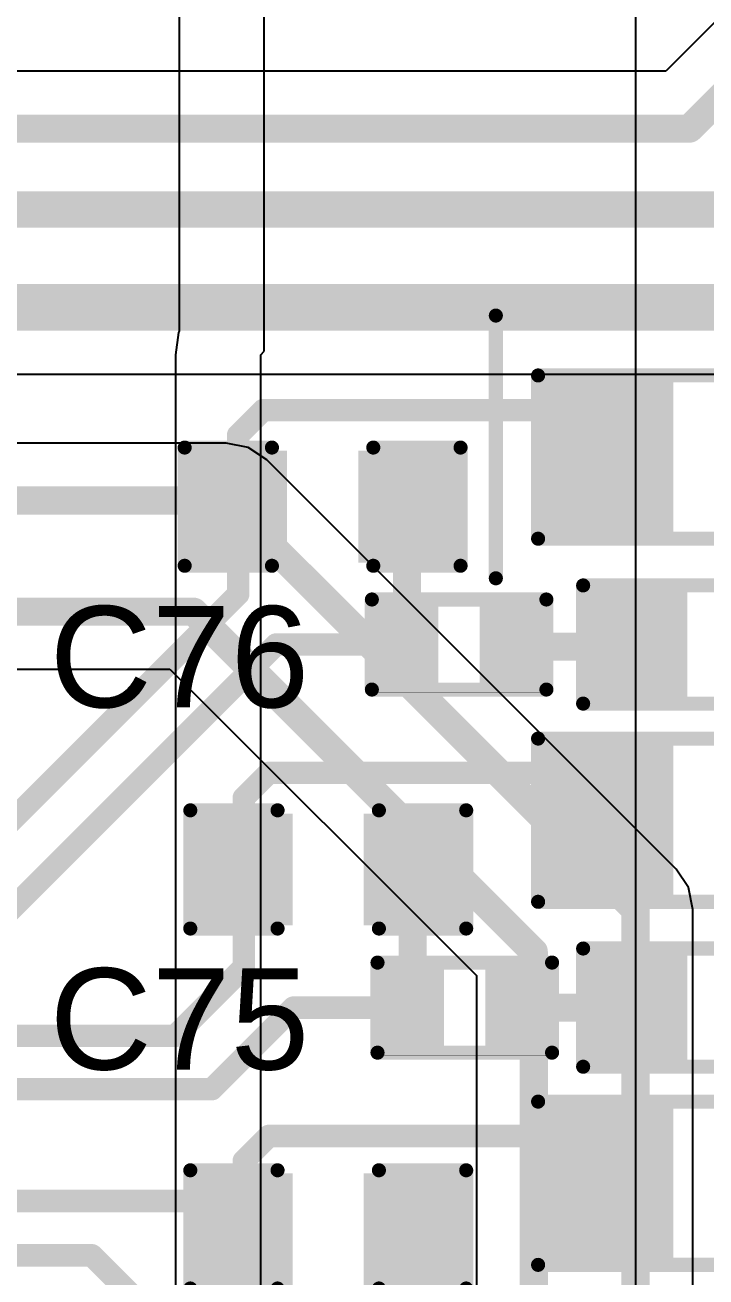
# Model space of a CAD drawing. Header units: inches. Extents: x 0 to 5379, y 0 to 5429.
# Drawn here: x 113.95 to 120.1, y 84.41 to 95.71 of the extents above; entities that cross this region are included whole.
import ezdxf

# ---------------------------------------------------------------- set-up
doc = ezdxf.new("R2010")
doc.units = ezdxf.units.IN
for name, color, linetype in [('Bottom Layer', 5, 'Continuous'), ('PWR', 156, 'Continuous'), ('SIG 01', 90, 'Continuous'), ('Top Layer', 1, 'Continuous'), ('Top Overlay', 2, 'Continuous'), ('Top Paste', 8, 'Continuous'), ('Top Solder', 216, 'Continuous')]:
    doc.layers.add(name, color=color, linetype=linetype)
doc.styles.add('Arial', font='', dxfattribs={"height": 0.2})
doc.styles.get('Arial').set_extended_font_data('Arial')

# ---------------------------------------------------------------- blocks, each defined once
blk = doc.blocks.new('R___0805_90')
at = {"layer": 'Top Layer'}
for points in [[(-1.524, 0.635), (-0.508, 0.635), (-0.508, -0.635), (-1.524, -0.635)], [(0.508, 0.635), (1.524, 0.635), (1.524, -0.635), (0.508, -0.635)]]:
    blk.add_hatch(color=1, dxfattribs=at).paths.add_polyline_path(points)
at = {"layer": 'Top Paste'}
for points in [[(-1.524, 0.635), (-0.508, 0.635), (-0.508, -0.635), (-1.524, -0.635)], [(0.508, 0.635), (1.524, 0.635), (1.524, -0.635), (0.508, -0.635)]]:
    blk.add_hatch(color=8, dxfattribs=at).paths.add_polyline_path(points)
at = {"layer": 'Top Solder'}
for points in [[(-1.6256, 0.7366), (-0.4064, 0.7366), (-0.4064, -0.7366), (-1.6256, -0.7366)], [(0.4064, 0.7366), (1.6256, 0.7366), (1.6256, -0.7366), (0.4064, -0.7366)]]:
    blk.add_hatch(color=216, dxfattribs=at).paths.add_polyline_path(points)
at = {"layer": 'Top Overlay'}
for points in [[(-1.6256, 0.7366, 0.127, 0.127, 0), (1.6256, 0.7366, 0.127, 0.127, 0)], [(-1.6256, -0.7366, 0.127, 0.127, 0), (-1.6256, 0.7366, 0.127, 0.127, 0)], [(1.6256, -0.7366, 0.127, 0.127, 0), (1.6256, 0.7366, 0.127, 0.127, 0)], [(-1.6256, -0.7366, 0.127, 0.127, 0), (1.6256, -0.7366, 0.127, 0.127, 0)]]:
    blk.add_lwpolyline(points, format="xyseb", dxfattribs=at)
for points in [[(-1.65735, 0.7366, 0.0635, 0.0635, 1), (-1.59385, 0.7366, 0.0635, 0.0635, 1)], [(-1.65735, 0.7366, 0.0635, 0.0635, 1), (-1.59385, 0.7366, 0.0635, 0.0635, 1)], [(1.59385, 0.7366, 0.0635, 0.0635, 1), (1.65735, 0.7366, 0.0635, 0.0635, 1)], [(1.59385, 0.7366, 0.0635, 0.0635, 1), (1.65735, 0.7366, 0.0635, 0.0635, 1)], [(-1.65735, -0.7366, 0.0635, 0.0635, 1), (-1.59385, -0.7366, 0.0635, 0.0635, 1)], [(-1.65735, -0.7366, 0.0635, 0.0635, 1), (-1.59385, -0.7366, 0.0635, 0.0635, 1)], [(1.59385, -0.7366, 0.0635, 0.0635, 1), (1.65735, -0.7366, 0.0635, 0.0635, 1)], [(1.59385, -0.7366, 0.0635, 0.0635, 1), (1.65735, -0.7366, 0.0635, 0.0635, 1)]]:
    blk.add_lwpolyline(points, format="xyseb", close=True, dxfattribs=at)
blk = doc.blocks.new('C___0603_94')
at = {"layer": 'Top Layer'}
for points in [[(-0.3809999999999999, 0.4445), (-0.3810000000000001, -0.4445), (-1.143, -0.4445), (-1.143, 0.4445)], [(1.143, 0.4445), (1.143, -0.4445), (0.3809999999999999, -0.4445), (0.3810000000000001, 0.4445)]]:
    blk.add_hatch(color=1, dxfattribs=at).paths.add_polyline_path(points)
at = {"layer": 'Top Paste'}
for points in [[(-0.3809999999999999, 0.4445), (-0.3810000000000001, -0.4445), (-1.143, -0.4445), (-1.143, 0.4445)], [(1.143, 0.4445), (1.143, -0.4445), (0.3809999999999999, -0.4445), (0.3810000000000001, 0.4445)]]:
    blk.add_hatch(color=8, dxfattribs=at).paths.add_polyline_path(points)
at = {"layer": 'Top Solder'}
for points in [[(-0.3210001199999999, 0.5044998799999999), (-0.3210001200000001, -0.50449988), (-1.20299988, -0.5044998799999999), (-1.20299988, 0.50449988)], [(1.20299988, 0.5044998799999999), (1.20299988, -0.50449988), (0.3210001199999999, -0.5044998799999999), (0.3210001200000001, 0.50449988)]]:
    blk.add_hatch(color=216, dxfattribs=at).paths.add_polyline_path(points)
at = {"layer": 'Top Overlay'}
for points in [[(-1.2446, 0.5334, 0.127, 0.127, 0), (-0.4571999999999999, 0.5334, 0.127, 0.127, 0)], [(-1.2446, -0.5334, 0.127, 0.127, 0), (-1.2446, 0.5334, 0.127, 0.127, 0)], [(0.4571999999999999, 0.5334, 0.127, 0.127, 0), (1.2446, 0.5334, 0.127, 0.127, 0)], [(1.2446, -0.5334, 0.127, 0.127, 0), (1.2446, 0.5334, 0.127, 0.127, 0)], [(-1.2446, -0.5334, 0.127, 0.127, 0), (-0.4571999999999999, -0.5334, 0.127, 0.127, 0)], [(0.4571999999999999, -0.5334, 0.127, 0.127, 0), (1.2446, -0.5334, 0.127, 0.127, 0)]]:
    blk.add_lwpolyline(points, format="xyseb", dxfattribs=at)
for points in [[(-1.27635, 0.5334, 0.0635, 0.0635, 1), (-1.21285, 0.5334, 0.0635, 0.0635, 1)], [(-1.27635, 0.5334, 0.0635, 0.0635, 1), (-1.21285, 0.5334, 0.0635, 0.0635, 1)], [(-0.4889499999999999, 0.5334, 0.0635, 0.0635, 1), (-0.42545, 0.5334, 0.0635, 0.0635, 1)], [(0.42545, 0.5334, 0.0635, 0.0635, 1), (0.4889499999999999, 0.5334, 0.0635, 0.0635, 1)], [(1.21285, 0.5334, 0.0635, 0.0635, 1), (1.27635, 0.5334, 0.0635, 0.0635, 1)], [(1.21285, 0.5334, 0.0635, 0.0635, 1), (1.27635, 0.5334, 0.0635, 0.0635, 1)], [(-1.27635, -0.5334, 0.0635, 0.0635, 1), (-1.21285, -0.5334, 0.0635, 0.0635, 1)], [(-1.27635, -0.5334, 0.0635, 0.0635, 1), (-1.21285, -0.5334, 0.0635, 0.0635, 1)], [(-0.4889499999999999, -0.5334, 0.0635, 0.0635, 1), (-0.42545, -0.5334, 0.0635, 0.0635, 1)], [(0.42545, -0.5334, 0.0635, 0.0635, 1), (0.4889499999999999, -0.5334, 0.0635, 0.0635, 1)], [(1.21285, -0.5334, 0.0635, 0.0635, 1), (1.27635, -0.5334, 0.0635, 0.0635, 1)], [(1.21285, -0.5334, 0.0635, 0.0635, 1), (1.27635, -0.5334, 0.0635, 0.0635, 1)]]:
    blk.add_lwpolyline(points, format="xyseb", close=True, dxfattribs=at)
blk = doc.blocks.new('C___0603_95')
at = {"layer": 'Top Layer'}
for points in [[(-0.3809999999999999, 0.4445), (-0.3810000000000001, -0.4445), (-1.143, -0.4445), (-1.143, 0.4445)], [(1.143, 0.4445), (1.143, -0.4445), (0.3809999999999999, -0.4445), (0.3810000000000001, 0.4445)]]:
    blk.add_hatch(color=1, dxfattribs=at).paths.add_polyline_path(points)
at = {"layer": 'Top Paste'}
for points in [[(-0.3809999999999999, 0.4445), (-0.3810000000000001, -0.4445), (-1.143, -0.4445), (-1.143, 0.4445)], [(1.143, 0.4445), (1.143, -0.4445), (0.3809999999999999, -0.4445), (0.3810000000000001, 0.4445)]]:
    blk.add_hatch(color=8, dxfattribs=at).paths.add_polyline_path(points)
at = {"layer": 'Top Solder'}
for points in [[(-0.3210001199999999, 0.5044998799999999), (-0.3210001200000001, -0.50449988), (-1.20299988, -0.5044998799999999), (-1.20299988, 0.50449988)], [(1.20299988, 0.5044998799999999), (1.20299988, -0.50449988), (0.3210001199999999, -0.5044998799999999), (0.3210001200000001, 0.50449988)]]:
    blk.add_hatch(color=216, dxfattribs=at).paths.add_polyline_path(points)
at = {"layer": 'Top Overlay'}
for points in [[(-1.2446, -0.5334, 0.127, 0.127, 0), (-1.2446, 0.5334, 0.127, 0.127, 0)], [(-1.2446, 0.5334, 0.127, 0.127, 0), (-0.4571999999999999, 0.5334, 0.127, 0.127, 0)], [(0.4571999999999999, 0.5334, 0.127, 0.127, 0), (1.2446, 0.5334, 0.127, 0.127, 0)], [(1.2446, -0.5334, 0.127, 0.127, 0), (1.2446, 0.5334, 0.127, 0.127, 0)], [(-1.2446, -0.5334, 0.127, 0.127, 0), (-0.4571999999999999, -0.5334, 0.127, 0.127, 0)], [(0.4571999999999999, -0.5334, 0.127, 0.127, 0), (1.2446, -0.5334, 0.127, 0.127, 0)]]:
    blk.add_lwpolyline(points, format="xyseb", dxfattribs=at)
for points in [[(-1.27635, 0.5334, 0.0635, 0.0635, 1), (-1.21285, 0.5334, 0.0635, 0.0635, 1)], [(-1.27635, 0.5334, 0.0635, 0.0635, 1), (-1.21285, 0.5334, 0.0635, 0.0635, 1)], [(-0.4889499999999999, 0.5334, 0.0635, 0.0635, 1), (-0.42545, 0.5334, 0.0635, 0.0635, 1)], [(0.42545, 0.5334, 0.0635, 0.0635, 1), (0.4889499999999999, 0.5334, 0.0635, 0.0635, 1)], [(1.21285, 0.5334, 0.0635, 0.0635, 1), (1.27635, 0.5334, 0.0635, 0.0635, 1)], [(1.21285, 0.5334, 0.0635, 0.0635, 1), (1.27635, 0.5334, 0.0635, 0.0635, 1)], [(-1.27635, -0.5334, 0.0635, 0.0635, 1), (-1.21285, -0.5334, 0.0635, 0.0635, 1)], [(-1.27635, -0.5334, 0.0635, 0.0635, 1), (-1.21285, -0.5334, 0.0635, 0.0635, 1)], [(-0.4889499999999999, -0.5334, 0.0635, 0.0635, 1), (-0.42545, -0.5334, 0.0635, 0.0635, 1)], [(0.42545, -0.5334, 0.0635, 0.0635, 1), (0.4889499999999999, -0.5334, 0.0635, 0.0635, 1)], [(1.21285, -0.5334, 0.0635, 0.0635, 1), (1.27635, -0.5334, 0.0635, 0.0635, 1)], [(1.21285, -0.5334, 0.0635, 0.0635, 1), (1.27635, -0.5334, 0.0635, 0.0635, 1)]]:
    blk.add_lwpolyline(points, format="xyseb", close=True, dxfattribs=at)
blk = doc.blocks.new('R___0805_99')
at = {"layer": 'Top Layer'}
for points in [[(-1.524, 0.635), (-0.508, 0.635), (-0.508, -0.635), (-1.524, -0.635)], [(0.508, 0.635), (1.524, 0.635), (1.524, -0.635), (0.508, -0.635)]]:
    blk.add_hatch(color=1, dxfattribs=at).paths.add_polyline_path(points)
at = {"layer": 'Top Paste'}
for points in [[(-1.524, 0.635), (-0.508, 0.635), (-0.508, -0.635), (-1.524, -0.635)], [(0.508, 0.635), (1.524, 0.635), (1.524, -0.635), (0.508, -0.635)]]:
    blk.add_hatch(color=8, dxfattribs=at).paths.add_polyline_path(points)
at = {"layer": 'Top Solder'}
for points in [[(-1.6256, 0.7366), (-0.4064, 0.7366), (-0.4064, -0.7366), (-1.6256, -0.7366)], [(0.4064, 0.7366), (1.6256, 0.7366), (1.6256, -0.7366), (0.4064, -0.7366)]]:
    blk.add_hatch(color=216, dxfattribs=at).paths.add_polyline_path(points)
at = {"layer": 'Top Overlay'}
for points in [[(-1.6256, 0.7366, 0.127, 0.127, 0), (1.6256, 0.7366, 0.127, 0.127, 0)], [(-1.6256, -0.7366, 0.127, 0.127, 0), (-1.6256, 0.7366, 0.127, 0.127, 0)], [(1.6256, -0.7366, 0.127, 0.127, 0), (1.6256, 0.7366, 0.127, 0.127, 0)], [(-1.6256, -0.7366, 0.127, 0.127, 0), (1.6256, -0.7366, 0.127, 0.127, 0)]]:
    blk.add_lwpolyline(points, format="xyseb", dxfattribs=at)
for points in [[(-1.65735, 0.7366, 0.0635, 0.0635, 1), (-1.59385, 0.7366, 0.0635, 0.0635, 1)], [(-1.65735, 0.7366, 0.0635, 0.0635, 1), (-1.59385, 0.7366, 0.0635, 0.0635, 1)], [(1.59385, 0.7366, 0.0635, 0.0635, 1), (1.65735, 0.7366, 0.0635, 0.0635, 1)], [(1.59385, 0.7366, 0.0635, 0.0635, 1), (1.65735, 0.7366, 0.0635, 0.0635, 1)], [(-1.65735, -0.7366, 0.0635, 0.0635, 1), (-1.59385, -0.7366, 0.0635, 0.0635, 1)], [(-1.65735, -0.7366, 0.0635, 0.0635, 1), (-1.59385, -0.7366, 0.0635, 0.0635, 1)], [(1.59385, -0.7366, 0.0635, 0.0635, 1), (1.65735, -0.7366, 0.0635, 0.0635, 1)], [(1.59385, -0.7366, 0.0635, 0.0635, 1), (1.65735, -0.7366, 0.0635, 0.0635, 1)]]:
    blk.add_lwpolyline(points, format="xyseb", close=True, dxfattribs=at)
blk = doc.blocks.new('R___0805_626')
at = {"layer": 'Top Layer'}
for points in [[(-1.524, 0.635), (-0.508, 0.635), (-0.508, -0.635), (-1.524, -0.635)], [(0.508, 0.635), (1.524, 0.635), (1.524, -0.635), (0.508, -0.635)]]:
    blk.add_hatch(color=1, dxfattribs=at).paths.add_polyline_path(points)
at = {"layer": 'Top Paste'}
for points in [[(-1.524, 0.635), (-0.508, 0.635), (-0.508, -0.635), (-1.524, -0.635)], [(0.508, 0.635), (1.524, 0.635), (1.524, -0.635), (0.508, -0.635)]]:
    blk.add_hatch(color=8, dxfattribs=at).paths.add_polyline_path(points)
at = {"layer": 'Top Solder'}
for points in [[(-1.6256, 0.7366), (-0.4064, 0.7366), (-0.4064, -0.7366), (-1.6256, -0.7366)], [(0.4064, 0.7366), (1.6256, 0.7366), (1.6256, -0.7366), (0.4064, -0.7366)]]:
    blk.add_hatch(color=216, dxfattribs=at).paths.add_polyline_path(points)
at = {"layer": 'Top Overlay'}
for points in [[(-1.6256, 0.7366, 0.127, 0.127, 0), (1.6256, 0.7366, 0.127, 0.127, 0)], [(-1.6256, -0.7366, 0.127, 0.127, 0), (-1.6256, 0.7366, 0.127, 0.127, 0)], [(1.6256, -0.7366, 0.127, 0.127, 0), (1.6256, 0.7366, 0.127, 0.127, 0)], [(-1.6256, -0.7366, 0.127, 0.127, 0), (1.6256, -0.7366, 0.127, 0.127, 0)]]:
    blk.add_lwpolyline(points, format="xyseb", dxfattribs=at)
for points in [[(-1.65735, 0.7366, 0.0635, 0.0635, 1), (-1.59385, 0.7366, 0.0635, 0.0635, 1)], [(-1.65735, 0.7366, 0.0635, 0.0635, 1), (-1.59385, 0.7366, 0.0635, 0.0635, 1)], [(1.59385, 0.7366, 0.0635, 0.0635, 1), (1.65735, 0.7366, 0.0635, 0.0635, 1)], [(1.59385, 0.7366, 0.0635, 0.0635, 1), (1.65735, 0.7366, 0.0635, 0.0635, 1)], [(-1.65735, -0.7366, 0.0635, 0.0635, 1), (-1.59385, -0.7366, 0.0635, 0.0635, 1)], [(-1.65735, -0.7366, 0.0635, 0.0635, 1), (-1.59385, -0.7366, 0.0635, 0.0635, 1)], [(1.59385, -0.7366, 0.0635, 0.0635, 1), (1.65735, -0.7366, 0.0635, 0.0635, 1)], [(1.59385, -0.7366, 0.0635, 0.0635, 1), (1.65735, -0.7366, 0.0635, 0.0635, 1)]]:
    blk.add_lwpolyline(points, format="xyseb", close=True, dxfattribs=at)
blk = doc.blocks.new('R___0603_668')
at = {"layer": 'Top Layer'}
for points in [[(-0.3809999999999999, 0.4445), (-0.3810000000000001, -0.4445), (-1.143, -0.4445), (-1.143, 0.4445)], [(1.143, 0.4445), (1.143, -0.4445), (0.3809999999999999, -0.4445), (0.3810000000000001, 0.4445)]]:
    blk.add_hatch(color=1, dxfattribs=at).paths.add_polyline_path(points)
at = {"layer": 'Top Paste'}
for points in [[(-0.3809999999999999, 0.4445), (-0.3810000000000001, -0.4445), (-1.143, -0.4445), (-1.143, 0.4445)], [(1.143, 0.4445), (1.143, -0.4445), (0.3809999999999999, -0.4445), (0.3810000000000001, 0.4445)]]:
    blk.add_hatch(color=8, dxfattribs=at).paths.add_polyline_path(points)
at = {"layer": 'Top Solder'}
for points in [[(-0.2793999999999999, 0.5460999999999999), (-0.2794, -0.5461), (-1.2446, -0.5460999999999999), (-1.2446, 0.5461)], [(1.2446, 0.5460999999999999), (1.2446, -0.5461), (0.2793999999999999, -0.5460999999999999), (0.2794, 0.5461)]]:
    blk.add_hatch(color=216, dxfattribs=at).paths.add_polyline_path(points)
at = {"layer": 'Top Overlay'}
for points in [[(-1.2192, -0.5334, 0.127, 0.127, 0), (-1.2192, 0.5334, 0.127, 0.127, 0)], [(-1.2192, 0.5334, 0.127, 0.127, 0), (1.2192, 0.5334, 0.127, 0.127, 0)], [(1.2192, -0.5334, 0.127, 0.127, 0), (1.2192, 0.5334, 0.127, 0.127, 0)], [(-1.2192, -0.5334, 0.127, 0.127, 0), (1.2192, -0.5334, 0.127, 0.127, 0)]]:
    blk.add_lwpolyline(points, format="xyseb", dxfattribs=at)
for points in [[(-1.25095, 0.5334, 0.0635, 0.0635, 1), (-1.18745, 0.5334, 0.0635, 0.0635, 1)], [(-1.25095, 0.5334, 0.0635, 0.0635, 1), (-1.18745, 0.5334, 0.0635, 0.0635, 1)], [(1.18745, 0.5334, 0.0635, 0.0635, 1), (1.25095, 0.5334, 0.0635, 0.0635, 1)], [(1.18745, 0.5334, 0.0635, 0.0635, 1), (1.25095, 0.5334, 0.0635, 0.0635, 1)], [(-1.25095, -0.5334, 0.0635, 0.0635, 1), (-1.18745, -0.5334, 0.0635, 0.0635, 1)], [(-1.25095, -0.5334, 0.0635, 0.0635, 1), (-1.18745, -0.5334, 0.0635, 0.0635, 1)], [(1.18745, -0.5334, 0.0635, 0.0635, 1), (1.25095, -0.5334, 0.0635, 0.0635, 1)], [(1.18745, -0.5334, 0.0635, 0.0635, 1), (1.25095, -0.5334, 0.0635, 0.0635, 1)]]:
    blk.add_lwpolyline(points, format="xyseb", close=True, dxfattribs=at)
blk = doc.blocks.new('R___0402_669')
at = {"layer": 'Top Layer'}
for points in [[(-0.6985, -0.3175), (-0.6985, 0.3175), (-0.2412999999999999, 0.3175), (-0.2413, -0.3175)], [(0.2412999999999999, -0.3175), (0.2413, 0.3175), (0.6985, 0.3175), (0.6985, -0.3175)]]:
    blk.add_hatch(color=1, dxfattribs=at).paths.add_polyline_path(points)
at = {"layer": 'Top Paste'}
for points in [[(-0.6985, -0.3175), (-0.6985, 0.3175), (-0.2412999999999999, 0.3175), (-0.2413, -0.3175)], [(0.2412999999999999, -0.3175), (0.2413, 0.3175), (0.6985, 0.3175), (0.6985, -0.3175)]]:
    blk.add_hatch(color=8, dxfattribs=at).paths.add_polyline_path(points)
at = {"layer": 'Top Solder'}
for points in [[(-0.75350116, -0.37250116), (-0.75350116, 0.37250116), (-0.1862988399999999, 0.37250116), (-0.18629884, -0.37250116)], [(0.1862988399999999, -0.37250116), (0.18629884, 0.37250116), (0.75350116, 0.37250116), (0.75350116, -0.37250116)]]:
    blk.add_hatch(color=216, dxfattribs=at).paths.add_polyline_path(points)
at = {"layer": 'Top Overlay'}
for points in [[(-0.7874, -0.4064, 0.127, 0.127, 0), (-0.7874, 0.4064, 0.127, 0.127, 0)], [(-0.7874, 0.4064, 0.127, 0.127, 0), (0.7874, 0.4064, 0.127, 0.127, 0)], [(0.7874, -0.4064, 0.127, 0.127, 0), (0.7874, 0.4064, 0.127, 0.127, 0)], [(-0.7874, -0.4064, 0.127, 0.127, 0), (0.7874, -0.4064, 0.127, 0.127, 0)], [(-0.8128, -0.4318, 0.0032258, 0.0032258, 0), (0.8128, -0.4318, 0.0032258, 0.0032258, 0)]]:
    blk.add_lwpolyline(points, format="xyseb", dxfattribs=at)
for points in [[(-0.8191499999999999, 0.4064, 0.0635, 0.0635, 1), (-0.7556499999999999, 0.4064, 0.0635, 0.0635, 1)], [(-0.8191499999999999, 0.4064, 0.0635, 0.0635, 1), (-0.7556499999999999, 0.4064, 0.0635, 0.0635, 1)], [(0.7556499999999999, 0.4064, 0.0635, 0.0635, 1), (0.8191499999999999, 0.4064, 0.0635, 0.0635, 1)], [(0.7556499999999999, 0.4064, 0.0635, 0.0635, 1), (0.8191499999999999, 0.4064, 0.0635, 0.0635, 1)], [(-0.8191499999999999, -0.4064, 0.0635, 0.0635, 1), (-0.7556499999999999, -0.4064, 0.0635, 0.0635, 1)], [(-0.8191499999999999, -0.4064, 0.0635, 0.0635, 1), (-0.7556499999999999, -0.4064, 0.0635, 0.0635, 1)], [(-0.81360518, -0.4318, 0.0016129, 0.0016129, 1), (-0.8119948199999999, -0.4318, 0.0016129, 0.0016129, 1)], [(0.7556499999999999, -0.4064, 0.0635, 0.0635, 1), (0.8191499999999999, -0.4064, 0.0635, 0.0635, 1)], [(0.7556499999999999, -0.4064, 0.0635, 0.0635, 1), (0.8191499999999999, -0.4064, 0.0635, 0.0635, 1)], [(0.8119948199999999, -0.4318, 0.0016129, 0.0016129, 1), (0.81360518, -0.4318, 0.0016129, 0.0016129, 1)]]:
    blk.add_lwpolyline(points, format="xyseb", close=True, dxfattribs=at)
blk = doc.blocks.new('R___0603_672')
at = {"layer": 'Top Layer'}
for points in [[(-0.3809999999999999, 0.4445), (-0.3810000000000001, -0.4445), (-1.143, -0.4445), (-1.143, 0.4445)], [(1.143, 0.4445), (1.143, -0.4445), (0.3809999999999999, -0.4445), (0.3810000000000001, 0.4445)]]:
    blk.add_hatch(color=1, dxfattribs=at).paths.add_polyline_path(points)
at = {"layer": 'Top Paste'}
for points in [[(-0.3809999999999999, 0.4445), (-0.3810000000000001, -0.4445), (-1.143, -0.4445), (-1.143, 0.4445)], [(1.143, 0.4445), (1.143, -0.4445), (0.3809999999999999, -0.4445), (0.3810000000000001, 0.4445)]]:
    blk.add_hatch(color=8, dxfattribs=at).paths.add_polyline_path(points)
at = {"layer": 'Top Solder'}
for points in [[(-0.2793999999999999, 0.5460999999999999), (-0.2794, -0.5461), (-1.2446, -0.5460999999999999), (-1.2446, 0.5461)], [(1.2446, 0.5460999999999999), (1.2446, -0.5461), (0.2793999999999999, -0.5460999999999999), (0.2794, 0.5461)]]:
    blk.add_hatch(color=216, dxfattribs=at).paths.add_polyline_path(points)
at = {"layer": 'Top Overlay'}
for points in [[(-1.2192, 0.5334, 0.127, 0.127, 0), (1.2192, 0.5334, 0.127, 0.127, 0)], [(-1.2192, -0.5334, 0.127, 0.127, 0), (-1.2192, 0.5334, 0.127, 0.127, 0)], [(1.2192, -0.5334, 0.127, 0.127, 0), (1.2192, 0.5334, 0.127, 0.127, 0)], [(-1.2192, -0.5334, 0.127, 0.127, 0), (1.2192, -0.5334, 0.127, 0.127, 0)]]:
    blk.add_lwpolyline(points, format="xyseb", dxfattribs=at)
for points in [[(-1.25095, 0.5334, 0.0635, 0.0635, 1), (-1.18745, 0.5334, 0.0635, 0.0635, 1)], [(-1.25095, 0.5334, 0.0635, 0.0635, 1), (-1.18745, 0.5334, 0.0635, 0.0635, 1)], [(1.18745, 0.5334, 0.0635, 0.0635, 1), (1.25095, 0.5334, 0.0635, 0.0635, 1)], [(1.18745, 0.5334, 0.0635, 0.0635, 1), (1.25095, 0.5334, 0.0635, 0.0635, 1)], [(-1.25095, -0.5334, 0.0635, 0.0635, 1), (-1.18745, -0.5334, 0.0635, 0.0635, 1)], [(-1.25095, -0.5334, 0.0635, 0.0635, 1), (-1.18745, -0.5334, 0.0635, 0.0635, 1)], [(1.18745, -0.5334, 0.0635, 0.0635, 1), (1.25095, -0.5334, 0.0635, 0.0635, 1)], [(1.18745, -0.5334, 0.0635, 0.0635, 1), (1.25095, -0.5334, 0.0635, 0.0635, 1)]]:
    blk.add_lwpolyline(points, format="xyseb", close=True, dxfattribs=at)
blk = doc.blocks.new('R___0402_673')
at = {"layer": 'Top Layer'}
for points in [[(-0.6985, -0.3175), (-0.6985, 0.3175), (-0.2412999999999999, 0.3175), (-0.2413, -0.3175)], [(0.2412999999999999, -0.3175), (0.2413, 0.3175), (0.6985, 0.3175), (0.6985, -0.3175)]]:
    blk.add_hatch(color=1, dxfattribs=at).paths.add_polyline_path(points)
at = {"layer": 'Top Paste'}
for points in [[(-0.6985, -0.3175), (-0.6985, 0.3175), (-0.2412999999999999, 0.3175), (-0.2413, -0.3175)], [(0.2412999999999999, -0.3175), (0.2413, 0.3175), (0.6985, 0.3175), (0.6985, -0.3175)]]:
    blk.add_hatch(color=8, dxfattribs=at).paths.add_polyline_path(points)
at = {"layer": 'Top Solder'}
for points in [[(-0.75350116, -0.37250116), (-0.75350116, 0.37250116), (-0.1862988399999999, 0.37250116), (-0.18629884, -0.37250116)], [(0.1862988399999999, -0.37250116), (0.18629884, 0.37250116), (0.75350116, 0.37250116), (0.75350116, -0.37250116)]]:
    blk.add_hatch(color=216, dxfattribs=at).paths.add_polyline_path(points)
at = {"layer": 'Top Overlay'}
for points in [[(-0.7874, -0.4064, 0.127, 0.127, 0), (-0.7874, 0.4064, 0.127, 0.127, 0)], [(-0.7874, 0.4064, 0.127, 0.127, 0), (0.7874, 0.4064, 0.127, 0.127, 0)], [(0.7874, -0.4064, 0.127, 0.127, 0), (0.7874, 0.4064, 0.127, 0.127, 0)], [(-0.7874, -0.4064, 0.127, 0.127, 0), (0.7874, -0.4064, 0.127, 0.127, 0)], [(-0.8128, -0.4318, 0.0032258, 0.0032258, 0), (0.8128, -0.4318, 0.0032258, 0.0032258, 0)]]:
    blk.add_lwpolyline(points, format="xyseb", dxfattribs=at)
for points in [[(-0.8191499999999999, 0.4064, 0.0635, 0.0635, 1), (-0.7556499999999999, 0.4064, 0.0635, 0.0635, 1)], [(-0.8191499999999999, 0.4064, 0.0635, 0.0635, 1), (-0.7556499999999999, 0.4064, 0.0635, 0.0635, 1)], [(0.7556499999999999, 0.4064, 0.0635, 0.0635, 1), (0.8191499999999999, 0.4064, 0.0635, 0.0635, 1)], [(0.7556499999999999, 0.4064, 0.0635, 0.0635, 1), (0.8191499999999999, 0.4064, 0.0635, 0.0635, 1)], [(-0.8191499999999999, -0.4064, 0.0635, 0.0635, 1), (-0.7556499999999999, -0.4064, 0.0635, 0.0635, 1)], [(-0.8191499999999999, -0.4064, 0.0635, 0.0635, 1), (-0.7556499999999999, -0.4064, 0.0635, 0.0635, 1)], [(-0.81360518, -0.4318, 0.0016129, 0.0016129, 1), (-0.8119948199999999, -0.4318, 0.0016129, 0.0016129, 1)], [(0.7556499999999999, -0.4064, 0.0635, 0.0635, 1), (0.8191499999999999, -0.4064, 0.0635, 0.0635, 1)], [(0.7556499999999999, -0.4064, 0.0635, 0.0635, 1), (0.8191499999999999, -0.4064, 0.0635, 0.0635, 1)], [(0.8119948199999999, -0.4318, 0.0016129, 0.0016129, 1), (0.81360518, -0.4318, 0.0016129, 0.0016129, 1)]]:
    blk.add_lwpolyline(points, format="xyseb", close=True, dxfattribs=at)
blk = doc.blocks.new('C___0603_1044')
at = {"layer": 'Top Layer'}
for points in [[(-0.3809999999999999, 0.4445), (-0.3810000000000001, -0.4445), (-1.143, -0.4445), (-1.143, 0.4445)], [(1.143, 0.4445), (1.143, -0.4445), (0.3809999999999999, -0.4445), (0.3810000000000001, 0.4445)]]:
    blk.add_hatch(color=1, dxfattribs=at).paths.add_polyline_path(points)
at = {"layer": 'Top Paste'}
for points in [[(-0.3809999999999999, 0.4445), (-0.3810000000000001, -0.4445), (-1.143, -0.4445), (-1.143, 0.4445)], [(1.143, 0.4445), (1.143, -0.4445), (0.3809999999999999, -0.4445), (0.3810000000000001, 0.4445)]]:
    blk.add_hatch(color=8, dxfattribs=at).paths.add_polyline_path(points)
at = {"layer": 'Top Solder'}
for points in [[(-0.3210001199999999, 0.5044998799999999), (-0.3210001200000001, -0.50449988), (-1.20299988, -0.5044998799999999), (-1.20299988, 0.50449988)], [(1.20299988, 0.5044998799999999), (1.20299988, -0.50449988), (0.3210001199999999, -0.5044998799999999), (0.3210001200000001, 0.50449988)]]:
    blk.add_hatch(color=216, dxfattribs=at).paths.add_polyline_path(points)
at = {"layer": 'Top Overlay'}
for points in [[(-1.2446, -0.5334, 0.127, 0.127, 0), (-1.2446, 0.5334, 0.127, 0.127, 0)], [(-1.2446, 0.5334, 0.127, 0.127, 0), (-0.4571999999999999, 0.5334, 0.127, 0.127, 0)], [(0.4571999999999999, 0.5334, 0.127, 0.127, 0), (1.2446, 0.5334, 0.127, 0.127, 0)], [(1.2446, -0.5334, 0.127, 0.127, 0), (1.2446, 0.5334, 0.127, 0.127, 0)], [(-1.2446, -0.5334, 0.127, 0.127, 0), (-0.4571999999999999, -0.5334, 0.127, 0.127, 0)], [(0.4571999999999999, -0.5334, 0.127, 0.127, 0), (1.2446, -0.5334, 0.127, 0.127, 0)]]:
    blk.add_lwpolyline(points, format="xyseb", dxfattribs=at)
for points in [[(-1.27635, 0.5334, 0.0635, 0.0635, 1), (-1.21285, 0.5334, 0.0635, 0.0635, 1)], [(-1.27635, 0.5334, 0.0635, 0.0635, 1), (-1.21285, 0.5334, 0.0635, 0.0635, 1)], [(-0.4889499999999999, 0.5334, 0.0635, 0.0635, 1), (-0.42545, 0.5334, 0.0635, 0.0635, 1)], [(0.42545, 0.5334, 0.0635, 0.0635, 1), (0.4889499999999999, 0.5334, 0.0635, 0.0635, 1)], [(1.21285, 0.5334, 0.0635, 0.0635, 1), (1.27635, 0.5334, 0.0635, 0.0635, 1)], [(1.21285, 0.5334, 0.0635, 0.0635, 1), (1.27635, 0.5334, 0.0635, 0.0635, 1)], [(-1.27635, -0.5334, 0.0635, 0.0635, 1), (-1.21285, -0.5334, 0.0635, 0.0635, 1)], [(-1.27635, -0.5334, 0.0635, 0.0635, 1), (-1.21285, -0.5334, 0.0635, 0.0635, 1)], [(-0.4889499999999999, -0.5334, 0.0635, 0.0635, 1), (-0.42545, -0.5334, 0.0635, 0.0635, 1)], [(0.42545, -0.5334, 0.0635, 0.0635, 1), (0.4889499999999999, -0.5334, 0.0635, 0.0635, 1)], [(1.21285, -0.5334, 0.0635, 0.0635, 1), (1.27635, -0.5334, 0.0635, 0.0635, 1)], [(1.21285, -0.5334, 0.0635, 0.0635, 1), (1.27635, -0.5334, 0.0635, 0.0635, 1)]]:
    blk.add_lwpolyline(points, format="xyseb", close=True, dxfattribs=at)

msp = doc.modelspace()

# ---------------------------------------------------------------- linework, layer by layer
at = {"layer": 'Bottom Layer'}
for p, q in [((116.1098008, 92.76720079999998), (116.1098008, 99.81002136)), ((115.34122474, 99.63680352), (115.34122474, 92.94787353999999)), ((115.33561134, 92.93432263999999), (115.30942394, 92.73539999999998)), ((115.34122474, 92.94787353999999), (115.33561134, 92.93432263999999)), ((116.078, 92.73539999999998), (116.1098008, 92.76720079999998)), ((115.30942394, 92.73539999999998), (115.30942394, 78.31477351999999)), ((116.078, 77.54619746), (116.078, 92.73539999999998))]:
    msp.add_line(p, q, dxfattribs=at)
at = {"layer": 'PWR'}
msp.add_line((119.4594258, 99.0221921), (119.4594258, 77.55150606), dxfattribs=at)
at = {"layer": 'SIG 01'}
for p, q in [((120.69300728, 96.25410264), (119.73250882, 95.29360417999999)), ((119.73250882, 95.29360417999999), (110.44745246, 95.29360417999999)), ((112.32152542, 92.55910367999999), (121.82224302, 92.55910367999999)), ((115.76683984, 91.93784507999999), (112.82501438, 91.93784507999999)), ((115.96505128, 91.89841919999999), (115.76683984, 91.93784507999999)), ((116.13308752, 91.78614103999999), (115.96505128, 91.89841919999999)), ((119.82567348, 88.09355507999999), (116.13308752, 91.78614103999999)), ((113.18026894, 89.89799393999999), (115.25859854, 89.89799393999999)), ((115.25859854, 89.89799393999999), (118.02389908, 87.1326934)), ((119.93795164, 87.92551884), (119.82567348, 88.09355507999999)), ((119.97737752, 87.7273074), (119.93795164, 87.92551884)), ((119.97737752, 38.46550092), (119.97737752, 87.7273074)), ((118.02389908, 87.1326934), (118.02389908, 64.88041888))]:
    msp.add_line(p, q, dxfattribs=at)
for points in [[(119.94705246, 94.77565246, 0.254, 0.254, 0), (121.210959, 96.039559, 0.254, 0.254, 0)], [(110.44745246, 94.77565246, 0.254, 0.254, 0), (119.94705246, 94.77565246, 0.254, 0.254, 0)], [(111.08919108, 94.0816, 0.254, 0.254, 0), (120.4214, 94.0816, 0.254, 0.254, 0)], [(112.08016446, 93.14179999999999, 0.3809999999999999, 0.3809999999999999, 0), (123.40651468, 93.14179999999999, 0.3809999999999999, 0.3809999999999999, 0)], [(112.55728822, 91.41989336, 0.254, 0.254, 0), (115.76683984, 91.41989336, 0.254, 0.254, 0)], [(115.76683984, 91.41989336, 0.254, 0.254, 0), (119.4594258, 87.7273074, 0.254, 0.254, 0)], [(112.55728822, 90.41594565999999, 0.254, 0.254, 0), (115.47314218, 90.41594565999999, 0.254, 0.254, 0)], [(115.47314218, 90.41594565999999, 0.254, 0.254, 0), (118.5418508, 87.34723704, 0.254, 0.254, 0)], [(119.4594258, 38.46548822, 0.254, 0.254, 0), (119.4594258, 87.7273074, 0.254, 0.254, 0)], [(118.5418508, 38.84833733999999, 0.254, 0.254, 0), (118.5418508, 87.34723704, 0.254, 0.254, 0)]]:
    msp.add_lwpolyline(points, format="xyseb", dxfattribs=at)
for points in [[(119.88355246, 94.77565246, 0.127, 0.127, 1), (120.01055246, 94.77565246, 0.127, 0.127, 1)], [(119.88355246, 94.77565246, 0.127, 0.127, 1), (120.01055246, 94.77565246, 0.127, 0.127, 1)], [(115.70333984, 91.41989336, 0.127, 0.127, 1), (115.83033984, 91.41989336, 0.127, 0.127, 1)], [(115.70333984, 91.41989336, 0.127, 0.127, 1), (115.83033984, 91.41989336, 0.127, 0.127, 1)], [(115.40964218, 90.41594565999999, 0.127, 0.127, 1), (115.53664218, 90.41594565999999, 0.127, 0.127, 1)], [(115.40964218, 90.41594565999999, 0.127, 0.127, 1), (115.53664218, 90.41594565999999, 0.127, 0.127, 1)], [(119.3959258, 87.7273074, 0.127, 0.127, 1), (119.5229258, 87.7273074, 0.127, 0.127, 1)], [(119.3959258, 87.7273074, 0.127, 0.127, 1), (119.5229258, 87.7273074, 0.127, 0.127, 1)], [(118.4783508, 87.34723704, 0.127, 0.127, 1), (118.6053508, 87.34723704, 0.127, 0.127, 1)], [(118.4783508, 87.34723704, 0.127, 0.127, 1), (118.6053508, 87.34723704, 0.127, 0.127, 1)]]:
    msp.add_lwpolyline(points, format="xyseb", close=True, dxfattribs=at)
at = {"layer": 'Top Layer'}
for points in [[(112.25226978, 93.9825527, 0.2032, 0.2032, 0), (133.70304984, 93.9825527, 0.2032, 0.2032, 0)], [(112.5458506, 93.27218581999999, 0.2032, 0.2032, 0), (133.40762752, 93.27218581999999, 0.2032, 0.2032, 0)], [(115.8748, 92.00934353999999, 0.2032, 0.2032, 0), (116.10070252, 92.23524606, 0.2032, 0.2032, 0)], [(116.10070252, 92.23524606, 0.2032, 0.2032, 0), (118.78410584, 92.23524606, 0.2032, 0.2032, 0)], [(118.78410584, 92.23524606, 0.2032, 0.2032, 0), (119.19050584, 91.82884605999999, 0.2032, 0.2032, 0)], [(115.8748, 90.57332914, 0.2032, 0.2032, 0), (115.8748, 92.00934353999999, 0.2032, 0.2032, 0)], [(119.19050584, 91.72720541999999, 0.2032, 0.2032, 0), (119.19050584, 91.82884605999999, 0.2032, 0.2032, 0)], [(117.3985968, 90.11959878, 0.254, 0.254, 0), (117.3985968, 91.3635968, 0.254, 0.254, 0)], [(117.3985968, 91.3635968, 0.2032, 0.2032, 0), (117.3988, 91.3638, 0.2032, 0.2032, 0)], [(113.39126928, 88.08979842, 0.2032, 0.2032, 0), (115.8748, 90.57332914, 0.2032, 0.2032, 0)], [(113.71993766, 87.62143766, 0.2032, 0.2032, 0), (116.21809878, 90.11959878, 0.2032, 0.2032, 0)], [(116.21809878, 90.11959878, 0.2032, 0.2032, 0), (117.3985968, 90.11959878, 0.2032, 0.2032, 0)], [(118.3894, 90.10099835999999, 0.254, 0.254, 0), (119.44450584, 90.10099835999999, 0.254, 0.254, 0)], [(115.9256, 88.73534196, 0.2032, 0.2032, 0), (116.15150252, 88.96124447999999, 0.2032, 0.2032, 0)], [(116.15150252, 88.96124447999999, 0.2032, 0.2032, 0), (118.83490584, 88.96124447999999, 0.2032, 0.2032, 0)], [(118.78410584, 89.02921742, 0.2032, 0.2032, 0), (119.19050584, 88.62281741999999, 0.2032, 0.2032, 0)], [(115.9256, 88.08979842, 0.2032, 0.2032, 0), (115.9256, 88.73534196, 0.2032, 0.2032, 0)], [(119.19050584, 88.53429842, 0.2032, 0.2032, 0), (119.19050584, 88.62281741999999, 0.2032, 0.2032, 0)], [(115.9256, 87.20605113999999, 0.2032, 0.2032, 0), (115.9256, 88.08979842, 0.2032, 0.2032, 0)], [(117.4496, 86.84259999999999, 0.254, 0.254, 0), (117.4496, 88.08979842, 0.254, 0.254, 0)], [(115.3069322, 86.58738334, 0.2032, 0.2032, 0), (115.9256, 87.20605113999999, 0.2032, 0.2032, 0)], [(115.63819646, 86.10719888, 0.2032, 0.2032, 0), (116.37359758, 86.84259999999999, 0.2032, 0.2032, 0)], [(116.37359758, 86.84259999999999, 0.2032, 0.2032, 0), (117.4496, 86.84259999999999, 0.2032, 0.2032, 0)], [(118.3894, 86.84259999999999, 0.254, 0.254, 0), (119.44450584, 86.84259999999999, 0.254, 0.254, 0)], [(108.03382, 86.58738334, 0.2032, 0.2032, 0), (115.3069322, 86.58738334, 0.2032, 0.2032, 0)], [(108.01400546, 86.10719888, 0.2032, 0.2032, 0), (115.63819646, 86.10719888, 0.2032, 0.2032, 0)], [(115.9256, 85.45874196, 0.2032, 0.2032, 0), (116.15150252, 85.68464448, 0.2032, 0.2032, 0)], [(116.15150252, 85.68464448, 0.2032, 0.2032, 0), (118.83490584, 85.68464448, 0.2032, 0.2032, 0)], [(115.9256, 84.84118921999999, 0.2032, 0.2032, 0), (115.9256, 85.45874196, 0.2032, 0.2032, 0)], [(109.90120006, 85.09759967999999, 0.2032, 0.2032, 0), (115.66918954, 85.09759967999999, 0.2032, 0.2032, 0)], [(115.66918954, 85.09759967999999, 0.2032, 0.2032, 0), (115.9256, 84.84118921999999, 0.2032, 0.2032, 0)], [(117.4496, 83.566, 0.2032, 0.2032, 0), (117.4496, 84.84118921999999, 0.2032, 0.2032, 0)], [(108.01400546, 84.60719934, 0.2032, 0.2032, 0), (114.55420066, 84.60719934, 0.2032, 0.2032, 0)], [(114.55420066, 84.60719934, 0.2032, 0.2032, 0), (115.5954, 83.566, 0.2032, 0.2032, 0)]]:
    msp.add_lwpolyline(points, format="xyseb", dxfattribs=at)
for points in [[(116.04990252, 92.23524606, 0.1016, 0.1016, 1), (116.15150252, 92.23524606, 0.1016, 0.1016, 1)], [(116.04990252, 92.23524606, 0.1016, 0.1016, 1), (116.15150252, 92.23524606, 0.1016, 0.1016, 1)], [(118.73330584, 92.23524606, 0.1016, 0.1016, 1), (118.83490584, 92.23524606, 0.1016, 0.1016, 1)], [(118.73330584, 92.23524606, 0.1016, 0.1016, 1), (118.83490584, 92.23524606, 0.1016, 0.1016, 1)], [(115.824, 92.00934353999999, 0.1016, 0.1016, 1), (115.9256, 92.00934353999999, 0.1016, 0.1016, 1)], [(115.824, 92.00934353999999, 0.1016, 0.1016, 1), (115.9256, 92.00934353999999, 0.1016, 0.1016, 1)], [(119.13970584, 91.82884605999999, 0.1016, 0.1016, 1), (119.24130584, 91.82884605999999, 0.1016, 0.1016, 1)], [(119.13970584, 91.82884605999999, 0.1016, 0.1016, 1), (119.24130584, 91.82884605999999, 0.1016, 0.1016, 1)], [(119.13970584, 91.72720541999999, 0.1016, 0.1016, 1), (119.24130584, 91.72720541999999, 0.1016, 0.1016, 1)], [(117.3350968, 91.3635968, 0.127, 0.127, 1), (117.4620968, 91.3635968, 0.127, 0.127, 1)], [(117.3477968, 91.3635968, 0.1016, 0.1016, 1), (117.4493968, 91.3635968, 0.1016, 0.1016, 1)], [(117.348, 91.3638, 0.1016, 0.1016, 1), (117.4496, 91.3638, 0.1016, 0.1016, 1)], [(115.824, 90.57332914, 0.1016, 0.1016, 1), (115.9256, 90.57332914, 0.1016, 0.1016, 1)], [(115.824, 90.57332914, 0.1016, 0.1016, 1), (115.9256, 90.57332914, 0.1016, 0.1016, 1)], [(116.16729878, 90.11959878, 0.1016, 0.1016, 1), (116.26889878, 90.11959878, 0.1016, 0.1016, 1)], [(116.16729878, 90.11959878, 0.1016, 0.1016, 1), (116.26889878, 90.11959878, 0.1016, 0.1016, 1)], [(117.3350968, 90.11959878, 0.127, 0.127, 1), (117.4620968, 90.11959878, 0.127, 0.127, 1)], [(117.3477968, 90.11959878, 0.1016, 0.1016, 1), (117.4493968, 90.11959878, 0.1016, 0.1016, 1)], [(118.3259, 90.10099835999999, 0.127, 0.127, 1), (118.4529, 90.10099835999999, 0.127, 0.127, 1)], [(119.38100584, 90.10099835999999, 0.127, 0.127, 1), (119.50800584, 90.10099835999999, 0.127, 0.127, 1)], [(116.10070252, 88.96124447999999, 0.1016, 0.1016, 1), (116.20230252, 88.96124447999999, 0.1016, 0.1016, 1)], [(116.10070252, 88.96124447999999, 0.1016, 0.1016, 1), (116.20230252, 88.96124447999999, 0.1016, 0.1016, 1)], [(118.73330584, 89.02921742, 0.1016, 0.1016, 1), (118.83490584, 89.02921742, 0.1016, 0.1016, 1)], [(118.78410584, 88.96124447999999, 0.1016, 0.1016, 1), (118.88570584, 88.96124447999999, 0.1016, 0.1016, 1)], [(115.8748, 88.73534196, 0.1016, 0.1016, 1), (115.9764, 88.73534196, 0.1016, 0.1016, 1)], [(115.8748, 88.73534196, 0.1016, 0.1016, 1), (115.9764, 88.73534196, 0.1016, 0.1016, 1)], [(119.13970584, 88.62281741999999, 0.1016, 0.1016, 1), (119.24130584, 88.62281741999999, 0.1016, 0.1016, 1)], [(119.13970584, 88.62281741999999, 0.1016, 0.1016, 1), (119.24130584, 88.62281741999999, 0.1016, 0.1016, 1)], [(119.13970584, 88.53429842, 0.1016, 0.1016, 1), (119.24130584, 88.53429842, 0.1016, 0.1016, 1)], [(115.8748, 88.08979842, 0.1016, 0.1016, 1), (115.9764, 88.08979842, 0.1016, 0.1016, 1)], [(115.8748, 88.08979842, 0.1016, 0.1016, 1), (115.9764, 88.08979842, 0.1016, 0.1016, 1)], [(117.3861, 88.08979842, 0.127, 0.127, 1), (117.5131, 88.08979842, 0.127, 0.127, 1)], [(115.8748, 87.20605113999999, 0.1016, 0.1016, 1), (115.9764, 87.20605113999999, 0.1016, 0.1016, 1)], [(115.8748, 87.20605113999999, 0.1016, 0.1016, 1), (115.9764, 87.20605113999999, 0.1016, 0.1016, 1)], [(116.32279758, 86.84259999999999, 0.1016, 0.1016, 1), (116.42439758, 86.84259999999999, 0.1016, 0.1016, 1)], [(116.32279758, 86.84259999999999, 0.1016, 0.1016, 1), (116.42439758, 86.84259999999999, 0.1016, 0.1016, 1)], [(117.3861, 86.84259999999999, 0.127, 0.127, 1), (117.5131, 86.84259999999999, 0.127, 0.127, 1)], [(117.3988, 86.84259999999999, 0.1016, 0.1016, 1), (117.5004, 86.84259999999999, 0.1016, 0.1016, 1)], [(118.3259, 86.84259999999999, 0.127, 0.127, 1), (118.4529, 86.84259999999999, 0.127, 0.127, 1)], [(119.38100584, 86.84259999999999, 0.127, 0.127, 1), (119.50800584, 86.84259999999999, 0.127, 0.127, 1)], [(115.2561322, 86.58738334, 0.1016, 0.1016, 1), (115.3577322, 86.58738334, 0.1016, 0.1016, 1)], [(115.2561322, 86.58738334, 0.1016, 0.1016, 1), (115.3577322, 86.58738334, 0.1016, 0.1016, 1)], [(115.58739646, 86.10719888, 0.1016, 0.1016, 1), (115.68899646, 86.10719888, 0.1016, 0.1016, 1)], [(115.58739646, 86.10719888, 0.1016, 0.1016, 1), (115.68899646, 86.10719888, 0.1016, 0.1016, 1)], [(116.10070252, 85.68464448, 0.1016, 0.1016, 1), (116.20230252, 85.68464448, 0.1016, 0.1016, 1)], [(116.10070252, 85.68464448, 0.1016, 0.1016, 1), (116.20230252, 85.68464448, 0.1016, 0.1016, 1)], [(118.78410584, 85.68464448, 0.1016, 0.1016, 1), (118.88570584, 85.68464448, 0.1016, 0.1016, 1)], [(115.8748, 85.45874196, 0.1016, 0.1016, 1), (115.9764, 85.45874196, 0.1016, 0.1016, 1)], [(115.8748, 85.45874196, 0.1016, 0.1016, 1), (115.9764, 85.45874196, 0.1016, 0.1016, 1)], [(115.61838954, 85.09759967999999, 0.1016, 0.1016, 1), (115.71998954, 85.09759967999999, 0.1016, 0.1016, 1)], [(115.61838954, 85.09759967999999, 0.1016, 0.1016, 1), (115.71998954, 85.09759967999999, 0.1016, 0.1016, 1)], [(115.8748, 84.84118921999999, 0.1016, 0.1016, 1), (115.9764, 84.84118921999999, 0.1016, 0.1016, 1)], [(115.8748, 84.84118921999999, 0.1016, 0.1016, 1), (115.9764, 84.84118921999999, 0.1016, 0.1016, 1)], [(117.3988, 84.84118921999999, 0.1016, 0.1016, 1), (117.5004, 84.84118921999999, 0.1016, 0.1016, 1)], [(114.50340066, 84.60719934, 0.1016, 0.1016, 1), (114.60500066, 84.60719934, 0.1016, 0.1016, 1)], [(114.50340066, 84.60719934, 0.1016, 0.1016, 1), (114.60500066, 84.60719934, 0.1016, 0.1016, 1)]]:
    msp.add_lwpolyline(points, format="xyseb", close=True, dxfattribs=at)
at = {"layer": 'Top Overlay'}
for points in [[(118.19967724, 93.08850063999999, 0.127, 0.127, 0), (121.83187724, 93.08850063999999, 0.127, 0.127, 0)], [(118.19967724, 90.71725061999999, 0.127, 0.127, 0), (118.19967724, 93.08850063999999, 0.127, 0.127, 0)]]:
    msp.add_lwpolyline(points, format="xyseb", dxfattribs=at)
for points in [[(118.16792724, 93.08850063999999, 0.0635, 0.0635, 1), (118.23142724, 93.08850063999999, 0.0635, 0.0635, 1)], [(118.16792724, 93.08850063999999, 0.0635, 0.0635, 1), (118.23142724, 93.08850063999999, 0.0635, 0.0635, 1)], [(118.16792724, 90.71725061999999, 0.0635, 0.0635, 1), (118.23142724, 90.71725061999999, 0.0635, 0.0635, 1)]]:
    msp.add_lwpolyline(points, format="xyseb", close=True, dxfattribs=at)

# ---------------------------------------------------------------- block references
for name, p in [('R___0805_90', (120.20650584, 91.8112972)), ('C___0603_94', (116.6368, 91.3638)), ('R___0603_672', (120.20650584, 90.11959878)), ('R___0402_673', (117.8684968, 90.11959878)), ('R___0805_99', (120.20650584, 88.53429842)), ('C___0603_95', (116.6876, 88.08979842)), ('R___0603_668', (120.20650584, 86.84259999999999)), ('R___0402_669', (117.9195, 86.84259999999999)), ('R___0805_626', (120.20650584, 85.25769842)), ('C___0603_1044', (116.6876, 84.84118921999999))]:
    msp.add_blockref(name, p)

# ---------------------------------------------------------------- texts
at = {"layer": 'Top Overlay', "style": 'Arial'}
for s, p in [('C76', (114.1733937, 89.55249298)), ('C75', (114.1733937, 86.28394732))]:
    msp.add_text(s, height=0.9143999999999999, dxfattribs=at).set_placement(p)

doc.saveas('drawing.dxf')
